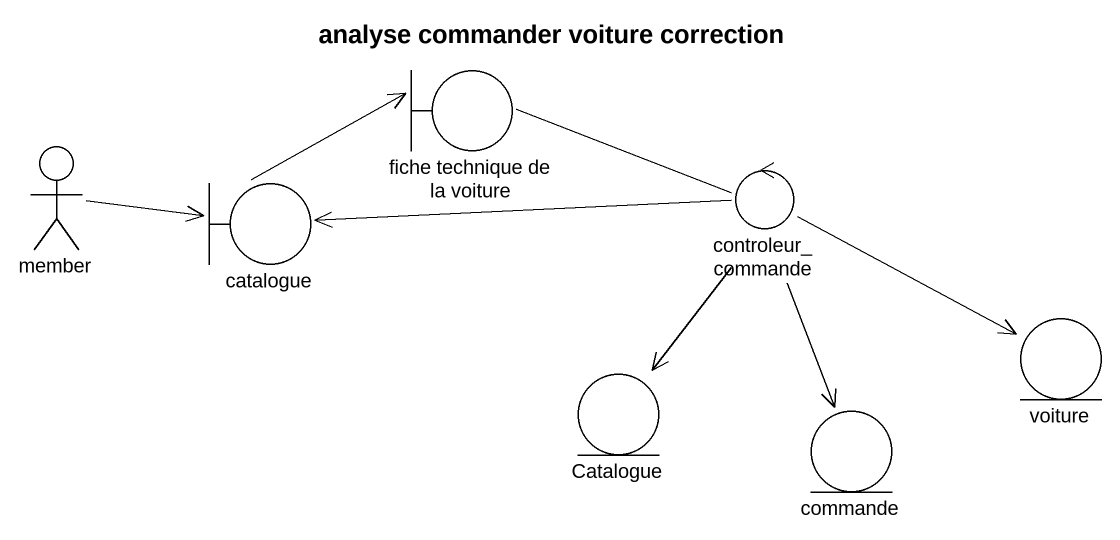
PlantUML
@startuml
title analyse commander voiture correction
boundary "fiche technique de la voiture" as fiche_technique_de_la
actor member
boundary catalogue
control controleur_commande
entity voiture
entity Catalogue
entity commande
fiche_technique_de_la -right- controleur_commande
member -right-> catalogue
catalogue -right-> fiche_technique_de_la
controleur_commande -left-> catalogue
controleur_commande -right-> voiture
controleur_commande --> Catalogue
controleur_commande --> commande
@enduml
